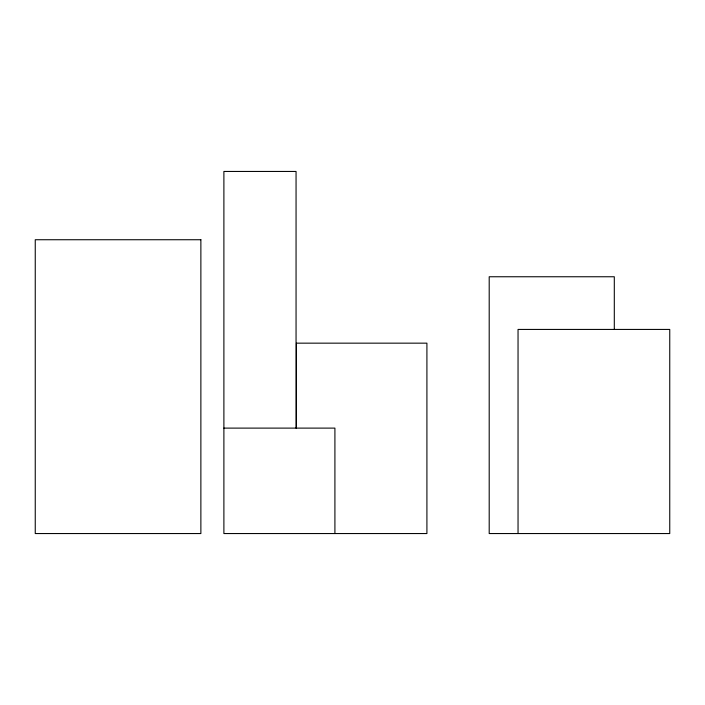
<?xml version="1.0" encoding="UTF-8"?>
<svg xmlns="http://www.w3.org/2000/svg" width="705" height="705" viewBox="0 0 705 705"><rect width="100%" height="100%" fill="white"/><g stroke="black" fill="none" stroke-linecap="round" stroke-linejoin="round"><path stroke-width="1.06" d="M223.89 428.111L334.91 428.111L334.91 533.553M614.302 329.438L614.302 276.757L489.2 276.757L489.2 533.553L669.75 533.553L669.75 329.429L518.043 329.429L518.043 533.553M296.452 427.9L296.452 343.159L426.913 343.159L426.913 533.553L223.89 533.553L223.89 171.447L296.056 171.447L296.056 428.111M200.872 239.735L35.25 239.735L35.25 533.553L200.872 533.553L200.872 239.735"/></g></svg>
